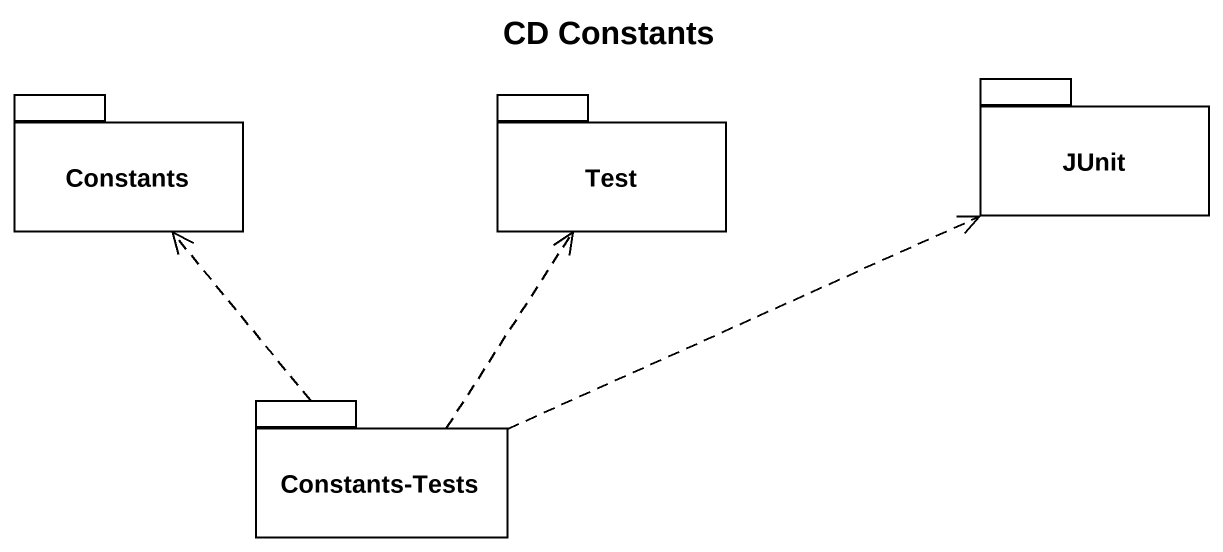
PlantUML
@startuml
title CD Constants
package JUnit {
}
package Constants {
}
package Test {
}
package "Constants-Tests" as Constants_Tests {
}
Constants_Tests .right.> JUnit
Constants_Tests .up.> Constants
Constants_Tests .up.> Test
@enduml
